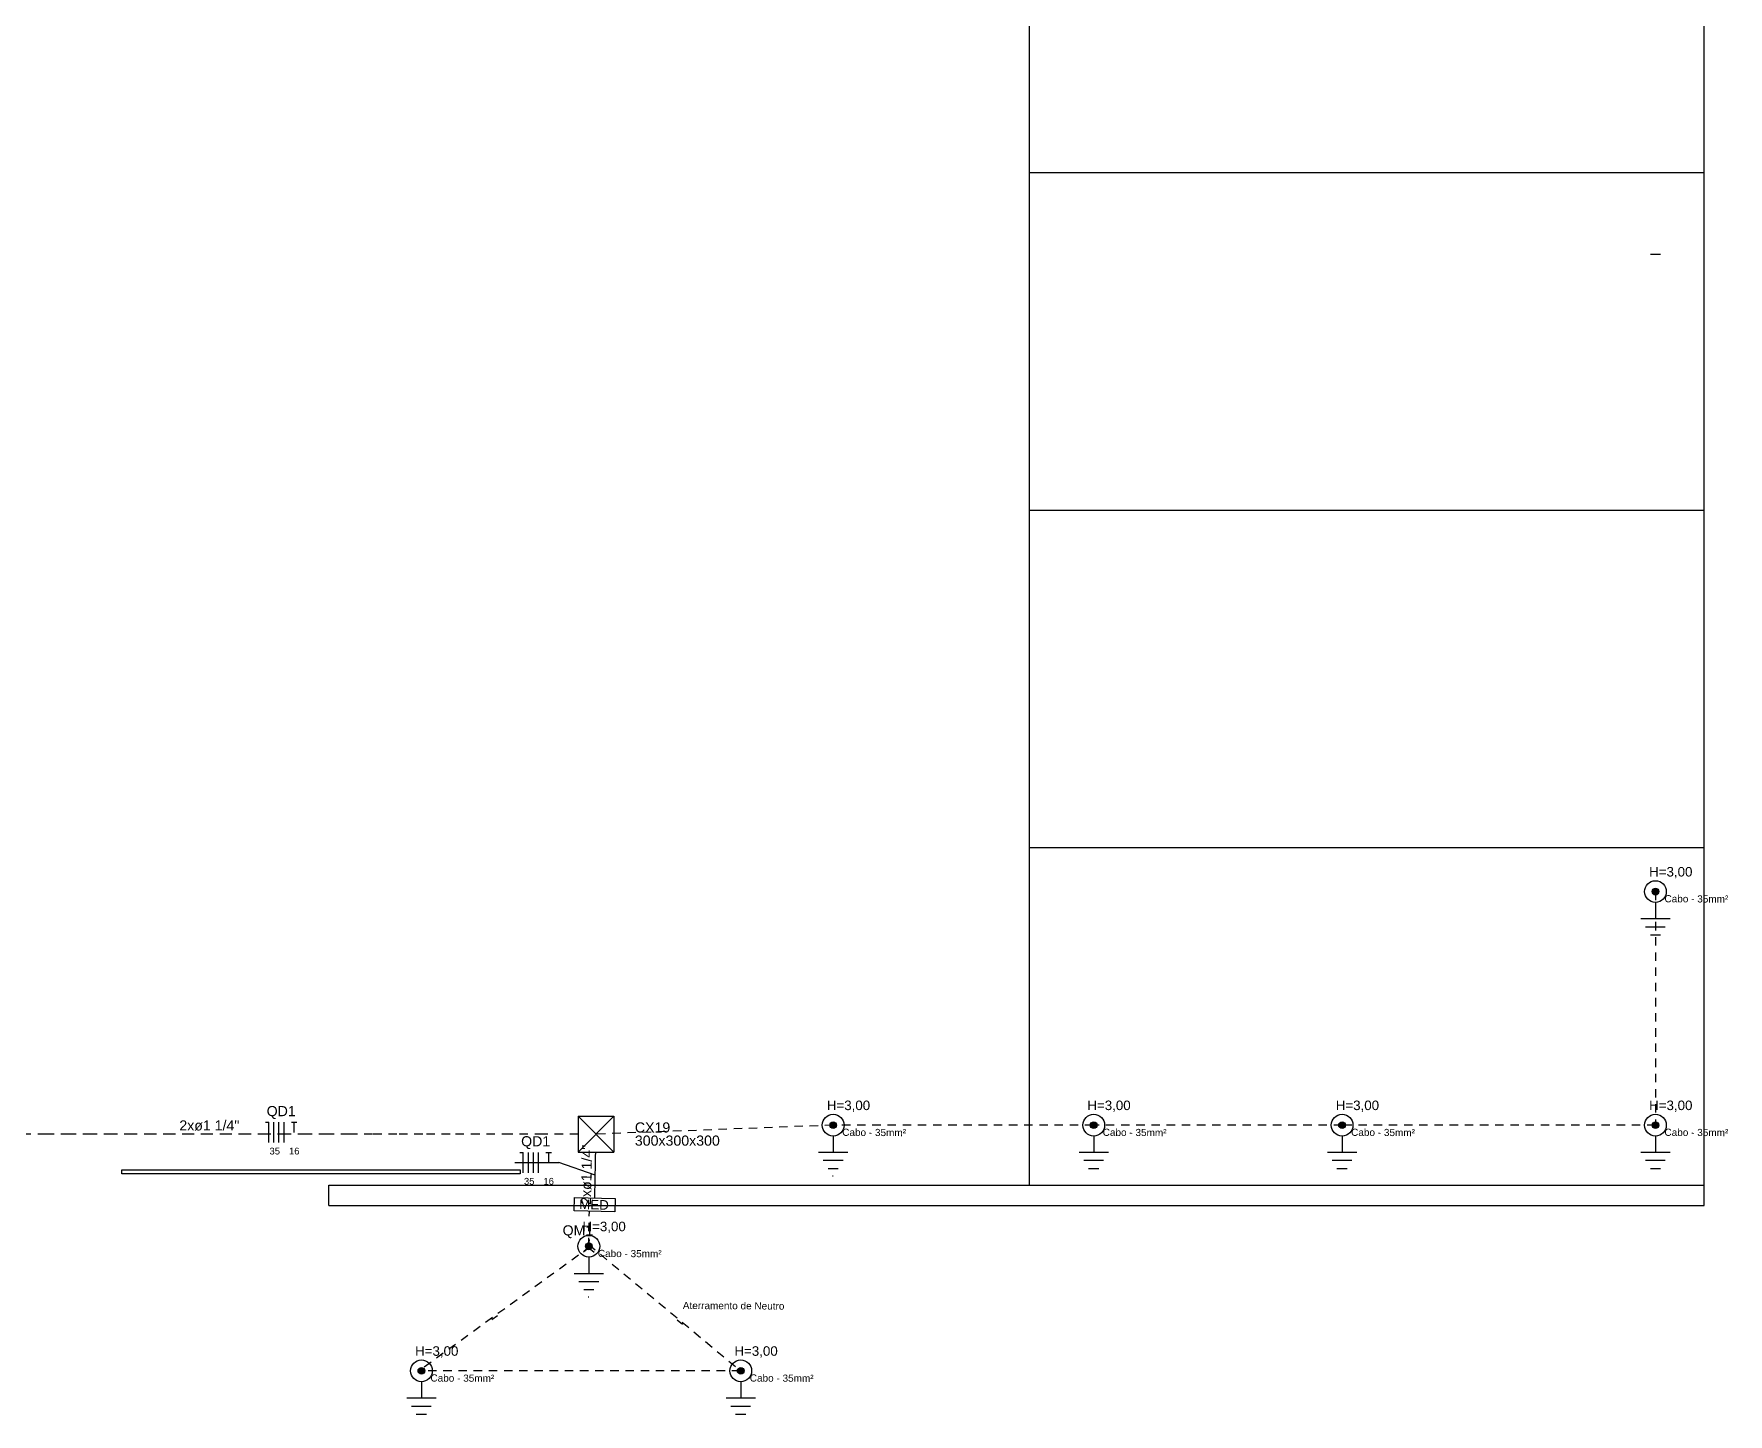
# Model space of a CAD drawing. Header units: millimetres. Extents: x -182 to 147, y -1396 to 58.
# Drawn here: x -85.73 to -60.63, y 16.73 to 37.18 of the extents above; entities that cross this region are included whole.
import ezdxf

# ---------------------------------------------------------------- set-up
doc = ezdxf.new("R2010")
doc.units = ezdxf.units.MM
doc.header["$LTSCALE"] = 10
doc.header["$MEASUREMENT"] = 0
doc.linetypes.add('Dashed2', pattern=[0.375, 0.25, -0.125])
doc.linetypes.add('DOT2', pattern=[3.175, 0, -3.175])
for name, color, linetype in [('Arquitetura', 8, 'Continuous'), ('EL-Condutos', 4, 'Continuous'), ('EL-Fios (Fase 1)', 7, 'Continuous'), ('EL-Fios (Fase 2)', 7, 'Continuous'), ('EL-Fios (Fase 3)', 7, 'Continuous'), ('EL-Fios (Neutro)', 170, 'Continuous'), ('EL-Fios (Terra)', 90, 'Continuous'), ('EL-Textos conduto', 7, 'Continuous'), ('EL-Textos fios', 7, 'Continuous'), ('P-SIMBOL', 170, 'Continuous'), ('Textos', 7, 'Continuous')]:
    doc.layers.add(name, color=color, linetype=linetype)
doc.layers.add('PR-Textos condutos', color=7, linetype='Continuous', lineweight=20)
doc.layers.add('PR-Textos pontos', color=3, linetype='Continuous', lineweight=30)
doc.styles.add('Arial', font='arial.ttf')

msp = doc.modelspace()

# ---------------------------------------------------------------- hatches: boundary and pattern name
at = {"layer": 'P-SIMBOL', "linetype": 'Continuous'}
for points in [[(-61.6847, 24.473), (-61.6848, 24.4753), (-61.6851, 24.4775), (-61.6856, 24.4798), (-61.6863, 24.482), (-61.6872, 24.4841), (-61.6882, 24.4861), (-61.6895, 24.488), (-61.6908, 24.4898), (-61.6924, 24.4915), (-61.6941, 24.4931), (-61.6959, 24.4945), (-61.6978, 24.4957), (-61.6998, 24.4967), (-61.702, 24.4976), (-61.7041, 24.4983), (-61.7064, 24.4988), (-61.7086, 24.4991), (-61.7109, 24.4992), (-61.7132, 24.4991), (-61.7155, 24.4988), (-61.7177, 24.4983), (-61.7199, 24.4976), (-61.722, 24.4967), (-61.724, 24.4957), (-61.7259, 24.4945), (-61.7278, 24.4931), (-61.7294, 24.4915), (-61.731, 24.4898), (-61.7324, 24.488), (-61.7336, 24.4861), (-61.7347, 24.4841), (-61.7355, 24.482), (-61.7362, 24.4798), (-61.7367, 24.4775), (-61.737, 24.4753), (-61.7371, 24.473), (-61.7109, 24.473), (-61.6847, 24.473)], [(-61.7371, 24.473), (-61.737, 24.4707), (-61.7367, 24.4684), (-61.7362, 24.4662), (-61.7355, 24.464), (-61.7347, 24.4619), (-61.7336, 24.4599), (-61.7324, 24.458), (-61.731, 24.4562), (-61.7294, 24.4545), (-61.7278, 24.4529), (-61.7259, 24.4515), (-61.724, 24.4503), (-61.722, 24.4493), (-61.7199, 24.4484), (-61.7177, 24.4477), (-61.7155, 24.4472), (-61.7132, 24.4469), (-61.7109, 24.4468), (-61.7086, 24.4469), (-61.7064, 24.4472), (-61.7041, 24.4477), (-61.702, 24.4484), (-61.6998, 24.4493), (-61.6978, 24.4503), (-61.6959, 24.4515), (-61.6941, 24.4529), (-61.6924, 24.4545), (-61.6908, 24.4562), (-61.6895, 24.458), (-61.6882, 24.4599), (-61.6872, 24.4619), (-61.6863, 24.464), (-61.6856, 24.4662), (-61.6851, 24.4684), (-61.6848, 24.4707), (-61.6847, 24.473), (-61.7109, 24.473), (-61.7371, 24.473)], [(-73.8665, 21.0129), (-73.8666, 21.0152), (-73.8669, 21.0175), (-73.8674, 21.0197), (-73.8681, 21.0219), (-73.869, 21.024), (-73.87, 21.0261), (-73.8713, 21.028), (-73.8726, 21.0298), (-73.8742, 21.0315), (-73.8759, 21.033), (-73.8777, 21.0344), (-73.8796, 21.0356), (-73.8816, 21.0367), (-73.8838, 21.0376), (-73.8859, 21.0383), (-73.8882, 21.0388), (-73.8904, 21.0391), (-73.8927, 21.0392), (-73.895, 21.0391), (-73.8973, 21.0388), (-73.8995, 21.0383), (-73.9017, 21.0376), (-73.9038, 21.0367), (-73.9058, 21.0356), (-73.9077, 21.0344), (-73.9096, 21.033), (-73.9112, 21.0315), (-73.9128, 21.0298), (-73.9142, 21.028), (-73.9154, 21.0261), (-73.9165, 21.024), (-73.9173, 21.0219), (-73.918, 21.0197), (-73.9185, 21.0175), (-73.9188, 21.0152), (-73.9189, 21.0129), (-73.8927, 21.0129), (-73.8665, 21.0129)], [(-73.9189, 21.0129), (-73.9188, 21.0107), (-73.9185, 21.0084), (-73.918, 21.0062), (-73.9173, 21.004), (-73.9165, 21.0019), (-73.9154, 20.9998), (-73.9142, 20.9979), (-73.9128, 20.9961), (-73.9112, 20.9944), (-73.9096, 20.9929), (-73.9077, 20.9915), (-73.9058, 20.9903), (-73.9038, 20.9892), (-73.9017, 20.9883), (-73.8995, 20.9876), (-73.8973, 20.9871), (-73.895, 20.9868), (-73.8927, 20.9867), (-73.8904, 20.9868), (-73.8882, 20.9871), (-73.8859, 20.9876), (-73.8838, 20.9883), (-73.8816, 20.9892), (-73.8796, 20.9903), (-73.8777, 20.9915), (-73.8759, 20.9929), (-73.8742, 20.9944), (-73.8726, 20.9961), (-73.8713, 20.9979), (-73.87, 20.9998), (-73.869, 21.0019), (-73.8681, 21.004), (-73.8674, 21.0062), (-73.8669, 21.0084), (-73.8666, 21.0107), (-73.8665, 21.0129), (-73.8927, 21.0129), (-73.9189, 21.0129)], [(-70.0072, 21.0129), (-70.0073, 21.0152), (-70.0076, 21.0175), (-70.0081, 21.0197), (-70.0088, 21.0219), (-70.0097, 21.024), (-70.0107, 21.0261), (-70.012, 21.028), (-70.0133, 21.0298), (-70.0149, 21.0315), (-70.0166, 21.033), (-70.0184, 21.0344), (-70.0203, 21.0356), (-70.0223, 21.0367), (-70.0245, 21.0376), (-70.0266, 21.0383), (-70.0289, 21.0388), (-70.0311, 21.0391), (-70.0334, 21.0392), (-70.0357, 21.0391), (-70.038, 21.0388), (-70.0402, 21.0383), (-70.0424, 21.0376), (-70.0445, 21.0367), (-70.0465, 21.0356), (-70.0484, 21.0344), (-70.0503, 21.033), (-70.0519, 21.0315), (-70.0535, 21.0298), (-70.0549, 21.028), (-70.0561, 21.0261), (-70.0572, 21.024), (-70.058, 21.0219), (-70.0587, 21.0197), (-70.0592, 21.0175), (-70.0595, 21.0152), (-70.0596, 21.0129), (-70.0334, 21.0129), (-70.0072, 21.0129)], [(-70.0596, 21.0129), (-70.0595, 21.0107), (-70.0592, 21.0084), (-70.0587, 21.0062), (-70.058, 21.004), (-70.0572, 21.0019), (-70.0561, 20.9998), (-70.0549, 20.9979), (-70.0535, 20.9961), (-70.0519, 20.9944), (-70.0503, 20.9929), (-70.0484, 20.9915), (-70.0465, 20.9903), (-70.0445, 20.9892), (-70.0424, 20.9883), (-70.0402, 20.9876), (-70.038, 20.9871), (-70.0357, 20.9868), (-70.0334, 20.9867), (-70.0311, 20.9868), (-70.0289, 20.9871), (-70.0266, 20.9876), (-70.0245, 20.9883), (-70.0223, 20.9892), (-70.0203, 20.9903), (-70.0184, 20.9915), (-70.0166, 20.9929), (-70.0149, 20.9944), (-70.0133, 20.9961), (-70.012, 20.9979), (-70.0107, 20.9998), (-70.0097, 21.0019), (-70.0088, 21.004), (-70.0081, 21.0062), (-70.0076, 21.0084), (-70.0073, 21.0107), (-70.0072, 21.0129), (-70.0334, 21.0129), (-70.0596, 21.0129)], [(-66.327, 21.0129), (-66.3271, 21.0152), (-66.3274, 21.0175), (-66.3279, 21.0197), (-66.3285, 21.0219), (-66.3294, 21.024), (-66.3305, 21.0261), (-66.3317, 21.028), (-66.3331, 21.0298), (-66.3346, 21.0315), (-66.3363, 21.033), (-66.3381, 21.0344), (-66.3401, 21.0356), (-66.3421, 21.0367), (-66.3442, 21.0376), (-66.3464, 21.0383), (-66.3486, 21.0388), (-66.3509, 21.0391), (-66.3532, 21.0392), (-66.3554, 21.0391), (-66.3577, 21.0388), (-66.3599, 21.0383), (-66.3621, 21.0376), (-66.3642, 21.0367), (-66.3663, 21.0356), (-66.3682, 21.0344), (-66.37, 21.033), (-66.3717, 21.0315), (-66.3732, 21.0298), (-66.3746, 21.028), (-66.3759, 21.0261), (-66.3769, 21.024), (-66.3778, 21.0219), (-66.3785, 21.0197), (-66.379, 21.0175), (-66.3793, 21.0152), (-66.3794, 21.0129), (-66.3532, 21.0129), (-66.327, 21.0129)], [(-66.3794, 21.0129), (-66.3793, 21.0107), (-66.379, 21.0084), (-66.3785, 21.0062), (-66.3778, 21.004), (-66.3769, 21.0019), (-66.3759, 20.9998), (-66.3746, 20.9979), (-66.3732, 20.9961), (-66.3717, 20.9944), (-66.37, 20.9929), (-66.3682, 20.9915), (-66.3663, 20.9903), (-66.3642, 20.9892), (-66.3621, 20.9883), (-66.3599, 20.9876), (-66.3577, 20.9871), (-66.3554, 20.9868), (-66.3532, 20.9867), (-66.3509, 20.9868), (-66.3486, 20.9871), (-66.3464, 20.9876), (-66.3442, 20.9883), (-66.3421, 20.9892), (-66.3401, 20.9903), (-66.3381, 20.9915), (-66.3363, 20.9929), (-66.3346, 20.9944), (-66.3331, 20.9961), (-66.3317, 20.9979), (-66.3305, 20.9998), (-66.3294, 21.0019), (-66.3285, 21.004), (-66.3279, 21.0062), (-66.3274, 21.0084), (-66.3271, 21.0107), (-66.327, 21.0129), (-66.3532, 21.0129), (-66.3794, 21.0129)], [(-61.6847, 21.0129), (-61.6848, 21.0152), (-61.6851, 21.0175), (-61.6856, 21.0197), (-61.6863, 21.0219), (-61.6872, 21.024), (-61.6882, 21.0261), (-61.6895, 21.028), (-61.6908, 21.0298), (-61.6924, 21.0315), (-61.6941, 21.033), (-61.6959, 21.0344), (-61.6978, 21.0356), (-61.6998, 21.0367), (-61.702, 21.0376), (-61.7041, 21.0383), (-61.7064, 21.0388), (-61.7086, 21.0391), (-61.7109, 21.0392), (-61.7132, 21.0391), (-61.7155, 21.0388), (-61.7177, 21.0383), (-61.7199, 21.0376), (-61.722, 21.0367), (-61.724, 21.0356), (-61.7259, 21.0344), (-61.7278, 21.033), (-61.7294, 21.0315), (-61.731, 21.0298), (-61.7324, 21.028), (-61.7336, 21.0261), (-61.7347, 21.024), (-61.7355, 21.0219), (-61.7362, 21.0197), (-61.7367, 21.0175), (-61.737, 21.0152), (-61.7371, 21.0129), (-61.7109, 21.0129), (-61.6847, 21.0129)], [(-61.7371, 21.0129), (-61.737, 21.0107), (-61.7367, 21.0084), (-61.7362, 21.0062), (-61.7355, 21.004), (-61.7347, 21.0019), (-61.7336, 20.9998), (-61.7324, 20.9979), (-61.731, 20.9961), (-61.7294, 20.9944), (-61.7278, 20.9929), (-61.7259, 20.9915), (-61.724, 20.9903), (-61.722, 20.9892), (-61.7199, 20.9883), (-61.7177, 20.9876), (-61.7155, 20.9871), (-61.7132, 20.9868), (-61.7109, 20.9867), (-61.7086, 20.9868), (-61.7064, 20.9871), (-61.7041, 20.9876), (-61.702, 20.9883), (-61.6998, 20.9892), (-61.6978, 20.9903), (-61.6959, 20.9915), (-61.6941, 20.9929), (-61.6924, 20.9944), (-61.6908, 20.9961), (-61.6895, 20.9979), (-61.6882, 20.9998), (-61.6872, 21.0019), (-61.6863, 21.004), (-61.6856, 21.0062), (-61.6851, 21.0084), (-61.6848, 21.0107), (-61.6847, 21.0129), (-61.7109, 21.0129), (-61.7371, 21.0129)], [(-77.4869, 19.2185), (-77.487, 19.2208), (-77.4873, 19.223), (-77.4878, 19.2253), (-77.4884, 19.2275), (-77.4893, 19.2296), (-77.4904, 19.2316), (-77.4916, 19.2335), (-77.493, 19.2353), (-77.4945, 19.237), (-77.4962, 19.2386), (-77.498, 19.24), (-77.5, 19.2412), (-77.502, 19.2422), (-77.5041, 19.2431), (-77.5063, 19.2438), (-77.5085, 19.2443), (-77.5108, 19.2446), (-77.5131, 19.2447), (-77.5153, 19.2446), (-77.5176, 19.2443), (-77.5198, 19.2438), (-77.522, 19.2431), (-77.5241, 19.2422), (-77.5262, 19.2412), (-77.5281, 19.24), (-77.5299, 19.2386), (-77.5316, 19.237), (-77.5331, 19.2353), (-77.5345, 19.2335), (-77.5358, 19.2316), (-77.5368, 19.2296), (-77.5377, 19.2275), (-77.5384, 19.2253), (-77.5389, 19.223), (-77.5392, 19.2208), (-77.5393, 19.2185), (-77.5131, 19.2185), (-77.4869, 19.2185)], [(-77.5393, 19.2185), (-77.5392, 19.2162), (-77.5389, 19.2139), (-77.5384, 19.2117), (-77.5377, 19.2095), (-77.5368, 19.2074), (-77.5358, 19.2054), (-77.5345, 19.2035), (-77.5331, 19.2017), (-77.5316, 19.2), (-77.5299, 19.1984), (-77.5281, 19.197), (-77.5262, 19.1958), (-77.5241, 19.1948), (-77.522, 19.1939), (-77.5198, 19.1932), (-77.5176, 19.1927), (-77.5153, 19.1924), (-77.5131, 19.1923), (-77.5108, 19.1924), (-77.5085, 19.1927), (-77.5063, 19.1932), (-77.5041, 19.1939), (-77.502, 19.1948), (-77.5, 19.1958), (-77.498, 19.197), (-77.4962, 19.1984), (-77.4945, 19.2), (-77.493, 19.2017), (-77.4916, 19.2035), (-77.4904, 19.2054), (-77.4893, 19.2074), (-77.4884, 19.2095), (-77.4878, 19.2117), (-77.4873, 19.2139), (-77.487, 19.2162), (-77.4869, 19.2185), (-77.5131, 19.2185), (-77.5393, 19.2185)], [(-79.9668, 17.3734), (-79.9669, 17.3757), (-79.9672, 17.378), (-79.9677, 17.3802), (-79.9683, 17.3824), (-79.9692, 17.3845), (-79.9703, 17.3866), (-79.9715, 17.3885), (-79.9729, 17.3903), (-79.9744, 17.392), (-79.9761, 17.3935), (-79.9779, 17.3949), (-79.9799, 17.3961), (-79.9819, 17.3972), (-79.984, 17.3981), (-79.9862, 17.3988), (-79.9884, 17.3993), (-79.9907, 17.3996), (-79.993, 17.3997), (-79.9952, 17.3996), (-79.9975, 17.3993), (-79.9997, 17.3988), (-80.0019, 17.3981), (-80.004, 17.3972), (-80.0061, 17.3961), (-80.008, 17.3949), (-80.0098, 17.3935), (-80.0115, 17.392), (-80.013, 17.3903), (-80.0144, 17.3885), (-80.0157, 17.3866), (-80.0167, 17.3845), (-80.0176, 17.3824), (-80.0183, 17.3802), (-80.0188, 17.378), (-80.0191, 17.3757), (-80.0192, 17.3734), (-79.993, 17.3734), (-79.9668, 17.3734)], [(-80.0192, 17.3734), (-80.0191, 17.3712), (-80.0188, 17.3689), (-80.0183, 17.3667), (-80.0176, 17.3645), (-80.0167, 17.3624), (-80.0157, 17.3603), (-80.0144, 17.3584), (-80.013, 17.3566), (-80.0115, 17.3549), (-80.0098, 17.3534), (-80.008, 17.352), (-80.0061, 17.3508), (-80.004, 17.3497), (-80.0019, 17.3488), (-79.9997, 17.3481), (-79.9975, 17.3476), (-79.9952, 17.3473), (-79.993, 17.3472), (-79.9907, 17.3473), (-79.9884, 17.3476), (-79.9862, 17.3481), (-79.984, 17.3488), (-79.9819, 17.3497), (-79.9799, 17.3508), (-79.9779, 17.352), (-79.9761, 17.3534), (-79.9744, 17.3549), (-79.9729, 17.3566), (-79.9715, 17.3584), (-79.9703, 17.3603), (-79.9692, 17.3624), (-79.9683, 17.3645), (-79.9677, 17.3667), (-79.9672, 17.3689), (-79.9669, 17.3712), (-79.9668, 17.3734), (-79.993, 17.3734), (-80.0192, 17.3734)], [(-75.2359, 17.3734), (-75.236, 17.3757), (-75.2363, 17.378), (-75.2368, 17.3802), (-75.2374, 17.3824), (-75.2383, 17.3845), (-75.2394, 17.3866), (-75.2406, 17.3885), (-75.242, 17.3903), (-75.2435, 17.392), (-75.2452, 17.3935), (-75.247, 17.3949), (-75.249, 17.3961), (-75.251, 17.3972), (-75.2531, 17.3981), (-75.2553, 17.3988), (-75.2575, 17.3993), (-75.2598, 17.3996), (-75.2621, 17.3997), (-75.2643, 17.3996), (-75.2666, 17.3993), (-75.2688, 17.3988), (-75.271, 17.3981), (-75.2731, 17.3972), (-75.2752, 17.3961), (-75.2771, 17.3949), (-75.2789, 17.3935), (-75.2806, 17.392), (-75.2821, 17.3903), (-75.2835, 17.3885), (-75.2848, 17.3866), (-75.2858, 17.3845), (-75.2867, 17.3824), (-75.2874, 17.3802), (-75.2879, 17.378), (-75.2882, 17.3757), (-75.2883, 17.3734), (-75.2621, 17.3734), (-75.2359, 17.3734)], [(-75.2883, 17.3734), (-75.2882, 17.3712), (-75.2879, 17.3689), (-75.2874, 17.3667), (-75.2867, 17.3645), (-75.2858, 17.3624), (-75.2848, 17.3603), (-75.2835, 17.3584), (-75.2821, 17.3566), (-75.2806, 17.3549), (-75.2789, 17.3534), (-75.2771, 17.352), (-75.2752, 17.3508), (-75.2731, 17.3497), (-75.271, 17.3488), (-75.2688, 17.3481), (-75.2666, 17.3476), (-75.2643, 17.3473), (-75.2621, 17.3472), (-75.2598, 17.3473), (-75.2575, 17.3476), (-75.2553, 17.3481), (-75.2531, 17.3488), (-75.251, 17.3497), (-75.249, 17.3508), (-75.247, 17.352), (-75.2452, 17.3534), (-75.2435, 17.3549), (-75.242, 17.3566), (-75.2406, 17.3584), (-75.2394, 17.3603), (-75.2383, 17.3624), (-75.2374, 17.3645), (-75.2368, 17.3667), (-75.2363, 17.3689), (-75.236, 17.3712), (-75.2359, 17.3734), (-75.2621, 17.3734), (-75.2883, 17.3734)]]:
    msp.add_hatch(color=256, dxfattribs=at).paths.add_polyline_path(points)

# ---------------------------------------------------------------- linework, layer by layer
at = {"layer": 'Arquitetura'}
for p, q in [((-60.9833, 19.8269), (-60.9833, 51.0259)), ((-84.425, 20.3519), (-78.5253, 20.3519)), ((-84.425, 20.2919), (-84.425, 20.3519)), ((-78.5253, 20.3519), (-78.5253, 20.2919)), ((-78.5253, 20.2919), (-84.425, 20.2919))]:
    msp.add_line(p, q, dxfattribs=at)
at = {"layer": 'Arquitetura', "linetype": 'Continuous'}
for p, q in [((-70.9833, 47.5259), (-70.9833, 20.1259)), ((-70.9833, 35.1259), (-60.9833, 35.1259)), ((-70.9833, 30.1259), (-60.9833, 30.1259)), ((-70.9833, 25.1259), (-60.9833, 25.1259)), ((-81.362, 19.8269), (-81.362, 20.1259)), ((-81.362, 20.1259), (-60.9833, 20.1259)), ((-81.362, 19.8269), (-60.9833, 19.8269))]:
    msp.add_line(p, q, dxfattribs=at)
at = {"layer": 'EL-Condutos', "linetype": 'Dashed2', "ltscale": 0.05}
for p, q in [((-61.7062, 24.4751), (-61.7062, 21.015)), ((-73.888, 21.015), (-77.401, 20.8815)), ((-70.0334, 21.0129), (-73.888, 21.015)), ((-66.3484, 21.015), (-70.0334, 21.0129)), ((-61.7062, 21.015), (-66.3484, 21.015)), ((-77.5131, 19.2185), (-77.5001, 19.7393)), ((-77.4781, 19.2206), (-79.9882, 17.4006)), ((-77.5083, 19.2457), (-75.2573, 17.3755)), ((-75.2646, 17.3755), (-79.9882, 17.3755))]:
    msp.add_line(p, q, dxfattribs=at)
at = {"layer": 'EL-Condutos', "linetype": 'DOT2', "ltscale": 0.05}
for p, q in [((-77.5083, 19.2206), (-77.434, 19.8269)), ((-77.5075, 19.1955), (-79.9668, 17.3734)), ((-77.5075, 19.1955), (-75.2621, 17.3734))]:
    msp.add_line(p, q, dxfattribs=at)
at = {"layer": 'EL-Condutos', "linetype": 'Dashed2', "ltscale": 0.05}
for points in [[(-77.6643, 20.8815), (-78.1854, 20.8815), (-78.6741, 20.8815), (-79.1326, 20.8815), (-79.5634, 20.8815), (-79.9687, 20.8815), (-80.3508, 20.8815), (-80.7121, 20.8815), (-81.0549, 20.8815), (-81.3814, 20.8815), (-81.6941, 20.8815), (-81.9952, 20.8815), (-82.287, 20.8815), (-82.5719, 20.8815), (-82.8521, 20.8815), (-83.13, 20.8815), (-83.4079, 20.8815), (-83.6882, 20.8815), (-83.9731, 20.8815), (-84.2649, 20.8815), (-84.566, 20.8815), (-84.8786, 20.8815), (-85.2052, 20.8815), (-85.5479, 20.8815), (-85.9092, 20.8815)], [(-77.4197, 19.9373), (-77.419, 19.9726), (-77.4183, 20.0061), (-77.4177, 20.038), (-77.4171, 20.0683), (-77.4165, 20.0971), (-77.416, 20.1246), (-77.4155, 20.1507), (-77.415, 20.1757), (-77.4145, 20.1996), (-77.414, 20.2225), (-77.4136, 20.2445), (-77.4132, 20.2657), (-77.4128, 20.2861), (-77.4124, 20.306), (-77.412, 20.3253), (-77.4116, 20.3441), (-77.4113, 20.3627), (-77.4109, 20.381), (-77.4106, 20.3991), (-77.4102, 20.4172), (-77.4098, 20.4354), (-77.4095, 20.4537), (-77.4091, 20.4722), (-77.4087, 20.491), (-77.4084, 20.5103), (-77.408, 20.53), (-77.4076, 20.5504), (-77.4072, 20.5715), (-77.4067, 20.5933), (-77.4063, 20.6161)]]:
    msp.add_lwpolyline(points, dxfattribs=at)
at = {"layer": 'EL-Fios (Fase 1)'}
for p, q in [((-82.1736, 20.7573), (-82.1736, 21.0573)), ((-78.4039, 20.3105), (-78.4039, 20.6105))]:
    msp.add_line(p, q, dxfattribs=at)
at = {"layer": 'EL-Fios (Fase 2)'}
for p, q in [((-82.0986, 20.7573), (-82.0986, 21.0573)), ((-78.3289, 20.3105), (-78.3289, 20.6105))]:
    msp.add_line(p, q, dxfattribs=at)
at = {"layer": 'EL-Fios (Fase 3)'}
for p, q in [((-82.0236, 20.7573), (-82.0236, 21.0573)), ((-78.2539, 20.3105), (-78.2539, 20.6105))]:
    msp.add_line(p, q, dxfattribs=at)
at = {"layer": 'EL-Fios (Neutro)'}
for p, q in [((-82.2986, 21.0573), (-82.2486, 21.0573)), ((-82.2486, 20.7573), (-82.2486, 21.0573)), ((-78.5289, 20.6105), (-78.4789, 20.6105)), ((-78.4789, 20.3105), (-78.4789, 20.6105))]:
    msp.add_line(p, q, dxfattribs=at)
at = {"layer": 'EL-Fios (Terra)'}
for p, q in [((-81.9123, 21.0573), (-81.8323, 21.0573)), ((-81.8723, 20.9073), (-81.8723, 21.0573)), ((-78.1426, 20.6105), (-78.0626, 20.6105)), ((-78.1026, 20.4605), (-78.1026, 20.6105))]:
    msp.add_line(p, q, dxfattribs=at)
at = {"layer": 'EL-Textos fios'}
for p in [(-78.6039, 20.4605), (-77.413, 20.2764)]:
    msp.add_line(p, (-77.9513, 20.4605), dxfattribs=at)
at = {"layer": 'P-SIMBOL'}
for p, q in [((-61.7821, 33.9167), (-61.6307, 33.9167)), ((-61.7562, 24.4751), (-61.6562, 24.4751)), ((-61.7562, 24.4751), (-61.6562, 24.4751)), ((-61.7062, 24.3141), (-61.7062, 24.0741)), ((-61.9232, 24.0741), (-61.4892, 24.0741)), ((-61.8522, 23.9541), (-61.5602, 23.9541)), ((-61.7821, 23.8341), (-61.6307, 23.8341)), ((-77.666, 21.1465), (-77.136, 21.1465)), ((-77.666, 21.1465), (-77.666, 20.6165)), ((-77.666, 21.1465), (-77.136, 20.6165)), ((-77.136, 21.1465), (-77.666, 20.6165)), ((-77.136, 21.1465), (-77.136, 20.6165)), ((-73.938, 21.015), (-73.838, 21.015)), ((-73.938, 21.015), (-73.838, 21.015)), ((-73.888, 20.8541), (-73.888, 20.6141)), ((-70.0787, 21.015), (-69.9787, 21.015)), ((-70.0787, 21.015), (-69.9787, 21.015)), ((-70.0287, 20.8541), (-70.0287, 20.6141)), ((-66.3984, 21.015), (-66.2984, 21.015)), ((-66.3984, 21.015), (-66.2984, 21.015)), ((-66.3484, 20.8541), (-66.3484, 20.6141)), ((-61.7562, 21.015), (-61.6562, 21.015)), ((-61.7562, 21.015), (-61.6562, 21.015)), ((-61.7062, 20.8541), (-61.7062, 20.6141)), ((-77.666, 20.6165), (-77.136, 20.6165)), ((-74.105, 20.6141), (-73.671, 20.6141)), ((-70.2457, 20.6141), (-69.8117, 20.6141)), ((-66.5654, 20.6141), (-66.1314, 20.6141)), ((-61.9232, 20.6141), (-61.4892, 20.6141)), ((-74.034, 20.4941), (-73.742, 20.4941)), ((-73.9639, 20.3741), (-73.8125, 20.3741)), ((-70.1747, 20.4941), (-69.8827, 20.4941)), ((-70.1046, 20.3741), (-69.9532, 20.3741)), ((-66.4944, 20.4941), (-66.2024, 20.4941)), ((-66.4243, 20.3741), (-66.2729, 20.3741)), ((-61.8522, 20.4941), (-61.5602, 20.4941)), ((-61.7821, 20.3741), (-61.6307, 20.3741)), ((-73.8989, 20.265), (-73.8889, 20.265)), ((-77.5583, 19.2206), (-77.4583, 19.2206)), ((-77.5583, 19.2206), (-77.4583, 19.2206)), ((-77.5083, 19.0596), (-77.5083, 18.8196)), ((-77.7253, 18.8196), (-77.2913, 18.8196)), ((-77.6543, 18.6996), (-77.3623, 18.6996)), ((-77.5842, 18.5796), (-77.4328, 18.5796)), ((-77.5192, 18.4705), (-77.5092, 18.4705)), ((-80.0382, 17.3755), (-79.9382, 17.3755)), ((-80.0382, 17.3755), (-79.9382, 17.3755)), ((-75.3073, 17.3755), (-75.2073, 17.3755)), ((-75.3073, 17.3755), (-75.2073, 17.3755)), ((-79.9882, 17.2146), (-79.9882, 16.9746)), ((-75.2573, 17.2146), (-75.2573, 16.9746)), ((-80.2052, 16.9746), (-79.7712, 16.9746)), ((-80.1342, 16.8546), (-79.8422, 16.8546)), ((-75.4743, 16.9746), (-75.0403, 16.9746)), ((-75.4033, 16.8546), (-75.1113, 16.8546)), ((-80.0641, 16.7346), (-79.9127, 16.7346)), ((-75.3332, 16.7346), (-75.1818, 16.7346))]:
    msp.add_line(p, q, dxfattribs=at)
at = {"layer": 'P-SIMBOL', "const_width": 0.0502}
for points in [[(-61.6811, 24.4751, 1), (-61.7313, 24.4751, 1)], [(-73.8629, 21.015, 1), (-73.9131, 21.015, 1)], [(-70.0035, 21.015, 1), (-70.0538, 21.015, 1)], [(-66.3233, 21.015, 1), (-66.3735, 21.015, 1)], [(-61.6811, 21.015, 1), (-61.7313, 21.015, 1)], [(-77.4832, 19.2206, 1), (-77.5334, 19.2206, 1)], [(-79.9631, 17.3755, 1), (-80.0133, 17.3755, 1)], [(-75.2322, 17.3755, 1), (-75.2824, 17.3755, 1)]]:
    msp.add_lwpolyline(points, format="xyb", close=True, dxfattribs=at)
at = {"layer": 'P-SIMBOL'}
for points in [[(-61.7371, 24.473), (-61.6847, 24.473), (-61.6847, 24.473), (-61.7371, 24.473)], [(-73.9189, 21.0129), (-73.8665, 21.0129), (-73.8665, 21.0129), (-73.9189, 21.0129)], [(-70.0596, 21.0129), (-70.0072, 21.0129), (-70.0072, 21.0129), (-70.0596, 21.0129)], [(-66.3794, 21.0129), (-66.327, 21.0129), (-66.327, 21.0129), (-66.3794, 21.0129)], [(-61.7371, 21.0129), (-61.6847, 21.0129), (-61.6847, 21.0129), (-61.7371, 21.0129)], [(-77.1189, 19.9298), (-77.1239, 19.7298), (-77.7255, 19.7449), (-77.7205, 19.9448), (-77.1189, 19.9298)], [(-77.5393, 19.2185), (-77.4869, 19.2185), (-77.4869, 19.2185), (-77.5393, 19.2185)], [(-80.0192, 17.3734), (-79.9668, 17.3734), (-79.9668, 17.3734), (-80.0192, 17.3734)], [(-75.2883, 17.3734), (-75.2359, 17.3734), (-75.2359, 17.3734), (-75.2883, 17.3734)]]:
    msp.add_lwpolyline(points, dxfattribs=at)
for centre, radius in [((-61.7062, 24.4751), 0.161), ((-61.7062, 24.4751), 0.0502), ((-61.7062, 24.4751), 0.0502), ((-61.7062, 24.4751), 0.0502), ((-73.888, 21.015), 0.161), ((-70.0287, 21.015), 0.161), ((-66.3484, 21.015), 0.161), ((-61.7062, 21.015), 0.161), ((-73.888, 21.015), 0.0502), ((-73.888, 21.015), 0.0502), ((-73.888, 21.015), 0.0502), ((-70.0287, 21.015), 0.0502), ((-70.0287, 21.015), 0.0502), ((-70.0287, 21.015), 0.0502), ((-66.3484, 21.015), 0.0502), ((-66.3484, 21.015), 0.0502), ((-66.3484, 21.015), 0.0502), ((-61.7062, 21.015), 0.0502), ((-61.7062, 21.015), 0.0502), ((-61.7062, 21.015), 0.0502), ((-77.5083, 19.2206), 0.161), ((-77.5083, 19.2206), 0.0502), ((-77.5083, 19.2206), 0.0502), ((-77.5083, 19.2206), 0.0502), ((-79.9882, 17.3755), 0.161), ((-79.9882, 17.3755), 0.0502), ((-79.9882, 17.3755), 0.0502), ((-79.9882, 17.3755), 0.0502), ((-75.2573, 17.3755), 0.161), ((-75.2573, 17.3755), 0.0502), ((-75.2573, 17.3755), 0.0502), ((-75.2573, 17.3755), 0.0502)]:
    msp.add_circle(centre, radius, dxfattribs=at)

# ---------------------------------------------------------------- texts
at = {"layer": 'EL-Textos conduto', "insert": (-83.13, 20.932), "char_height": 0.15, "width": 1.62, "attachment_point": 8, "line_spacing_factor": 0.6, "style": 'Arial'}
msp.add_mtext('2xø1 1/4"', dxfattribs=at)
at = {"layer": 'EL-Textos conduto', "insert": (-77.4635, 20.2774), "char_height": 0.15, "width": 1.62, "attachment_point": 8, "rotation": 88.87148, "line_spacing_factor": 0.6, "style": 'Arial'}
msp.add_mtext('2xø1 1/4"', dxfattribs=at)
at = {"layer": 'EL-Textos fios', "attachment_point": 8, "line_spacing_factor": 0.6, "style": 'Arial'}
for s, insert, char_height, width in [('QD1', (-82.0655, 21.1068), 0.15, 0.54), ('QD1', (-78.2958, 20.66), 0.15, 0.54), ('35', (-82.1611, 20.5793), 0.1, 0.24), ('16', (-81.8723, 20.5793), 0.1, 0.24), ('35', (-78.3914, 20.1325), 0.1, 0.24), ('16', (-78.1026, 20.1325), 0.1, 0.24)]:
    msp.add_mtext(s, dxfattribs=dict(at, insert=insert, char_height=char_height, width=width))
at = {"layer": 'P-SIMBOL', "insert": (-77.4329, 19.7672), "char_height": 0.1412, "width": 0.50832, "attachment_point": 8, "rotation": 358.56845, "line_spacing_factor": 0.6, "style": 'Arial'}
msp.add_mtext('MED', dxfattribs=at)
at = {"layer": 'PR-Textos condutos', "char_height": 0.1059, "width": 1.52496, "attachment_point": 8, "rotation": 359.66195, "line_spacing_factor": 0.798, "style": 'Arial'}
for s, insert in [('Cabo - 35mm²', (-61.1, 24.3126)), ('Cabo - 35mm²', (-73.2818, 20.8526)), ('Cabo - 35mm²', (-69.4225, 20.8526)), ('Cabo - 35mm²', (-65.7422, 20.8526)), ('Cabo - 35mm²', (-61.1, 20.8526)), ('Cabo - 35mm²', (-76.9021, 19.0581)), ('Aterramento de Neutro', (-75.3634, 18.2855)), ('Cabo - 35mm²', (-79.382, 17.2131)), ('Cabo - 35mm²', (-74.6511, 17.2131))]:
    msp.add_mtext(s, dxfattribs=dict(at, insert=insert))
at = {"layer": 'PR-Textos pontos', "char_height": 0.1412, "width": 1.01664, "attachment_point": 8, "line_spacing_factor": 0.798, "style": 'Arial'}
for insert in [(-61.4792, 24.6718), (-73.661, 21.2117), (-69.8017, 21.2117), (-66.1214, 21.2117), (-61.4792, 21.2117), (-77.2813, 19.4173), (-79.7612, 17.5722), (-75.0303, 17.5722)]:
    msp.add_mtext('H=3,00', dxfattribs=dict(at, insert=insert))
at = {"layer": 'Textos', "char_height": 0.15, "line_spacing_factor": 0.6, "style": 'Arial'}
for s, insert, width, attachment_point in [('300x300x300', (-76.826, 20.709), 1.98, 7), ('CX19', (-76.826, 20.904), 0.72, 7), ('QM1', (-77.4427, 19.3402), 0.54, 9)]:
    msp.add_mtext(s, dxfattribs=dict(at, insert=insert, width=width, attachment_point=attachment_point))

doc.saveas('drawing.dxf')
